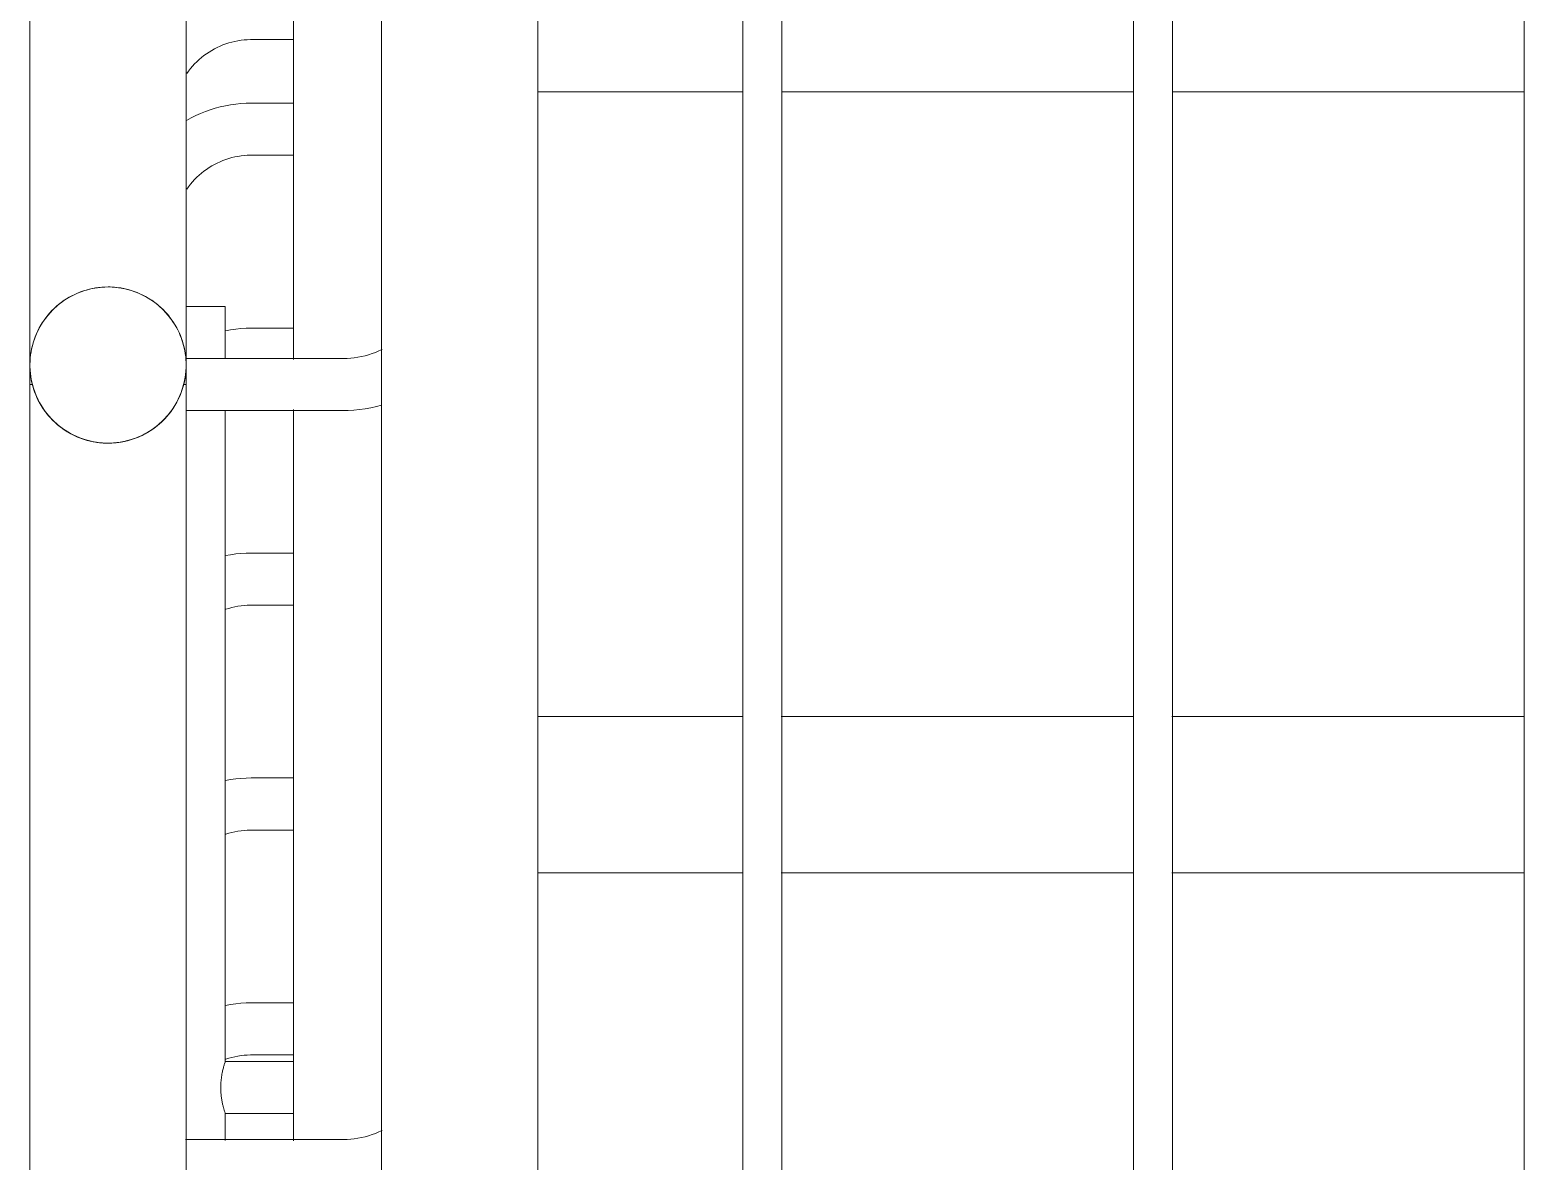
# Model space of a CAD drawing. Header units: millimetres. Extents: x -515342 to 330399, y -224905 to 507333.
# Drawn here: x 76073.7 to 76456.2, y 1643.9 to 1933.6 of the extents above; entities that cross this region are included whole.
import ezdxf

# ---------------------------------------------------------------- set-up
doc = ezdxf.new("R2010")
doc.units = ezdxf.units.MM
doc.layers.get('0').update_dxf_attribs({"lineweight": 0})
doc.layers.add('Ограждение', color=7, linetype='Continuous', lineweight=0)

# ---------------------------------------------------------------- blocks, each defined once
blk = doc.blocks.new('Ограждение - АР_Ограждение_Балясина_D40 доп поручень 700-7979680-О_АР_Эскиз_Фасад 12-1 копия 1')
at = {"layer": 'Ограждение'}
for p, q in [((-106633.33, -136.67), (-106622.5, -136.67)), ((-106650, -205), (-106640, -205)), ((-106640, -218.39), (-106640, -205)), ((-106640, -398.33), (-106640, -231.61)), ((-106622.5, -398.33), (-106640, -398.33)), ((-106640, -418.56), (-106640, -411.67)), ((-106640, -411.67), (-106622.5, -411.67)), ((-106640, -518.39), (-106640, -431.44)), ((-106640, -593.39), (-106640, -531.61)), ((-106640, -610), (-106640, -606.61))]:
    blk.add_line(p, q, dxfattribs=at)
at = {"layer": 'Ограждение', "flags": 128}
blk.add_lwpolyline([(-106649.84, -145.37), (-106649.38, -144.72), (-106648.88, -144.09), (-106648.37, -143.48), (-106647.83, -142.89), (-106647.27, -142.32), (-106646.68, -141.77), (-106646.08, -141.25), (-106645.45, -140.75), (-106644.8, -140.28), (-106644.14, -139.84), (-106643.46, -139.42), (-106642.76, -139.03), (-106642.05, -138.66), (-106641.32, -138.33), (-106640.58, -138.03), (-106639.83, -137.75), (-106639.07, -137.51), (-106638.3, -137.29), (-106637.52, -137.11), (-106636.73, -136.96), (-106635.94, -136.84), (-106635.15, -136.75), (-106634.35, -136.69), (-106633.55, -136.67), (-106633.33, -136.67)], dxfattribs=at)
at = {"layer": 'Ограждение'}
blk.add_open_spline([(-106640, -411.67), (-106640, -411.66), (-106640.1, -411.39), (-106640.4, -410.4), (-106640.66, -409.31), (-106640.86, -408.36), (-106641.01, -407.3), (-106641.11, -406.31), (-106641.14, -405.45), (-106641.14, -404.7), (-106641.12, -403.97), (-106641.05, -403.03), (-106640.9, -401.88), (-106640.66, -400.68), (-106640.41, -399.68), (-106640.11, -398.66), (-106640, -398.35), (-106640, -398.33)], degree=3, knots=[0, 0, 0, 0, 0.111111, 0.222222, 0.277778, 0.333333, 0.388889, 0.444444, 0.479167, 0.513889, 0.548611, 0.583333, 0.652778, 0.722222, 0.791667, 0.861111, 1, 1, 1, 1], dxfattribs=at)
blk = doc.blocks.new('Ограждение - АР_Ограждение_Балясина_D40 доп поручень 700-V155-О_АР_Эскиз_Фасад 12-1 копия 1')
at = {"layer": 'Ограждение', "flags": 128}
for points in [[(-106642.76, -139.03), (-106642.05, -138.66), (-106641.32, -138.33), (-106640.58, -138.03), (-106639.83, -137.75), (-106639.07, -137.51), (-106638.3, -137.29), (-106637.52, -137.11), (-106636.73, -136.96), (-106635.94, -136.84), (-106635.15, -136.75), (-106634.35, -136.69), (-106633.55, -136.67), (-106633.33, -136.67)], [(-106649.84, -145.37), (-106649.38, -144.72), (-106648.88, -144.09)]]:
    blk.add_lwpolyline(points, dxfattribs=at)
blk = doc.blocks.new('Ограждение - Ограждение-9726409-О_АР_Эскиз_Фасад 12-1 копия 1')
for name in ['Ограждение - АР_Ограждение_Балясина_D40 доп поручень 700-7979680-О_АР_Эскиз_Фасад 12-1 копия 1', 'Ограждение - АР_Ограждение_Балясина_D40 доп поручень 700-V155-О_АР_Эскиз_Фасад 12-1 копия 1']:
    blk.add_blockref(name, (0, 0))
blk = doc.blocks.new('Тип верхнего поручня - Верхний поручень_Внутренний_-9726612-О_АР_Эскиз_Фасад 12-1 копия 1')
at = {"layer": 'Ограждение'}
for p, q in [((-106530, -150), (-106507.5, -150)), ((-106497.5, -150), (-106407.5, -150)), ((-106397.5, -150), (-106307.5, -150))]:
    blk.add_line(p, q, dxfattribs=at)
at = {"layer": 'Ограждение', "flags": 128}
blk.add_lwpolyline([(-106560, -150), (-106558.68, -150), (-106557.02, -150), (-106555.31, -150), (-106553.57, -150), (-106551.78, -150), (-106549.97, -150), (-106548.12, -150), (-106546.24, -150), (-106544.34, -150), (-106542.41, -150), (-106540.46, -150), (-106538.5, -150), (-106536.52, -150), (-106534.53, -150), (-106532.54, -150), (-106530.54, -150), (-106530, -150)], dxfattribs=at)
blk = doc.blocks.new('Тип перил - Перила_Внутренний_-9726625-О_АР_Эскиз_Фасад 12-1 копия 1')
at = {"layer": 'Ограждение'}
for p, q in [((-106507.5, -310), (-106530, -310)), ((-106407.5, -310), (-106497.68, -310)), ((-106307.5, -310), (-106397.68, -310)), ((-106530, -350), (-106507.5, -350)), ((-106497.66, -350), (-106407.5, -350)), ((-106397.66, -350), (-106307.5, -350))]:
    blk.add_line(p, q, dxfattribs=at)
at = {"layer": 'Ограждение', "flags": 128}
for points in [[(-106530, -310), (-106532, -310), (-106534, -310), (-106535.99, -310), (-106537.97, -310), (-106539.93, -310), (-106541.89, -310), (-106543.82, -310), (-106545.73, -310), (-106547.61, -310), (-106549.47, -310), (-106551.3, -310), (-106553.09, -310), (-106554.84, -310), (-106556.56, -310), (-106558.23, -310), (-106559.86, -310)], [(-106560, -350), (-106558.68, -350), (-106557.02, -350), (-106555.31, -350), (-106553.57, -350), (-106551.78, -350), (-106549.97, -350), (-106548.12, -350), (-106546.24, -350), (-106544.34, -350), (-106542.41, -350), (-106540.46, -350), (-106538.5, -350), (-106536.52, -350), (-106534.53, -350), (-106532.54, -350), (-106530.54, -350), (-106530, -350)]]:
    blk.add_lwpolyline(points, dxfattribs=at)
blk = doc.blocks.new('Ограждение - АР_Ограждение_Балясина_D40 доп поручень 700-V158-О_АР_Эскиз_Фасад 12-1 копия 1')
at = {"layer": 'Ограждение'}
for p, q in [((-106638.64, -556.56), (-106639.96, -556.8)), ((-106633.33, -569.47), (-106622.5, -569.47))]:
    blk.add_line(p, q, dxfattribs=at)
at = {"layer": 'Ограждение', "flags": 128}
blk.add_lwpolyline([(-106639.83, -570.55), (-106639.07, -570.31), (-106638.3, -570.09), (-106637.52, -569.91), (-106636.73, -569.76), (-106635.94, -569.64), (-106635.15, -569.55), (-106634.35, -569.49), (-106633.55, -569.47), (-106633.33, -569.47)], dxfattribs=at)
blk = doc.blocks.new('Ограждение - АР_Ограждение_Балясина_D40 доп поручень 700-V159-О_АР_Эскиз_Фасад 12-1 копия 1')
at = {"layer": 'Ограждение'}
for p, q in [((-106622.5, -383.33), (-106633.33, -383.33)), ((-106633.33, -396.67), (-106622.5, -396.67))]:
    blk.add_line(p, q, dxfattribs=at)
at = {"layer": 'Ограждение', "flags": 128}
for points in [[(-106633.33, -383.33), (-106634.67, -383.36), (-106636, -383.44), (-106637.32, -383.57), (-106638.64, -383.76), (-106639.96, -384)], [(-106639.83, -397.75), (-106639.07, -397.51), (-106638.3, -397.29), (-106637.52, -397.11), (-106636.73, -396.96), (-106635.94, -396.84), (-106635.15, -396.75), (-106634.35, -396.69), (-106633.55, -396.67), (-106633.33, -396.67)]]:
    blk.add_lwpolyline(points, dxfattribs=at)
blk = doc.blocks.new('Ограждение - АР_Ограждение_Балясина_D40 доп поручень 700-V160-О_АР_Эскиз_Фасад 12-1 копия 1')
at = {"layer": 'Ограждение'}
for p, q in [((-106622.5, -268.13), (-106633.33, -268.13)), ((-106633.33, -281.47), (-106622.5, -281.47)), ((-106622.5, -543.13), (-106640, -543.13)), ((-106640, -556.47), (-106622.5, -556.47))]:
    blk.add_line(p, q, dxfattribs=at)
at = {"layer": 'Ограждение', "flags": 128}
for points in [[(-106633.33, -268.13), (-106634.67, -268.16), (-106636, -268.24), (-106637.32, -268.37), (-106638.64, -268.56), (-106639.96, -268.8)], [(-106639.83, -282.55), (-106639.07, -282.31), (-106638.3, -282.09), (-106637.52, -281.91), (-106636.73, -281.76), (-106635.94, -281.64), (-106635.15, -281.55), (-106634.35, -281.49), (-106633.55, -281.47), (-106633.33, -281.47)]]:
    blk.add_lwpolyline(points, dxfattribs=at)
blk = doc.blocks.new('Ограждение - АР_Ограждение_Балясина_D40 доп поручень 700-V161-О_АР_Эскиз_Фасад 12-1 копия 1')
at = {"layer": 'Ограждение'}
for p, q in [((-106622.5, -210.53), (-106633.33, -210.53)), ((-106622.5, -485.53), (-106640, -485.53)), ((-106640, -498.87), (-106622.5, -498.87))]:
    blk.add_line(p, q, dxfattribs=at)
at = {"layer": 'Ограждение', "flags": 128}
blk.add_lwpolyline([(-106633.33, -210.53), (-106634.67, -210.56), (-106636, -210.64), (-106637.32, -210.77), (-106638.64, -210.96), (-106639.96, -211.2)], dxfattribs=at)
blk = doc.blocks.new('Ограждение - АР_Ограждение_Балясина_D40 доп поручень 700-V162-О_АР_Эскиз_Фасад 12-1 копия 1')
at = {"layer": 'Ограждение'}
for p, q in [((-106622.5, -152.93), (-106633.33, -152.93)), ((-106633.33, -166.27), (-106622.5, -166.27)), ((-106640, -441.27), (-106622.5, -441.27))]:
    blk.add_line(p, q, dxfattribs=at)
at = {"layer": 'Ограждение', "flags": 128}
for points in [[(-106633.33, -152.93), (-106634.67, -152.96), (-106636, -153.04), (-106637.32, -153.17), (-106638.64, -153.36), (-106639.96, -153.6), (-106641.26, -153.89), (-106642.55, -154.23), (-106643.82, -154.63), (-106645.08, -155.07), (-106646.31, -155.56), (-106647.53, -156.11), (-106648.73, -156.7), (-106649.9, -157.34)], [(-106649.84, -174.97), (-106649.38, -174.32), (-106648.88, -173.69), (-106648.37, -173.08), (-106647.83, -172.49), (-106647.27, -171.92), (-106646.68, -171.37), (-106646.08, -170.85), (-106645.45, -170.35), (-106644.8, -169.88), (-106644.14, -169.44), (-106643.46, -169.02), (-106642.76, -168.63), (-106642.05, -168.26), (-106641.32, -167.93), (-106640.58, -167.63), (-106639.83, -167.35), (-106639.07, -167.11), (-106638.3, -166.89), (-106637.52, -166.71), (-106636.73, -166.56), (-106635.94, -166.44), (-106635.15, -166.35), (-106634.35, -166.29), (-106633.55, -166.27), (-106633.33, -166.27)]]:
    blk.add_lwpolyline(points, dxfattribs=at)
blk = doc.blocks.new('Ограждение - АР_Ограждение_Балясина_D40 доп поручень 700-V163-О_АР_Эскиз_Фасад 12-1 копия 1')
at = {"layer": 'Ограждение', "flags": 128}
for points in [[(-106642.76, -139.03), (-106642.05, -138.66), (-106641.32, -138.33), (-106640.58, -138.03), (-106639.83, -137.75), (-106639.07, -137.51), (-106638.3, -137.29), (-106637.52, -137.11), (-106636.73, -136.96), (-106635.94, -136.84), (-106635.15, -136.75), (-106634.35, -136.69), (-106633.55, -136.67), (-106633.33, -136.67)], [(-106649.84, -145.37), (-106649.38, -144.72), (-106648.88, -144.09)]]:
    blk.add_lwpolyline(points, dxfattribs=at)
blk = doc.blocks.new('Ограждение - Ограждение-9727178-О_АР_Эскиз_Фасад 12-1 копия 1')
for name, p in [('Ограждение - АР_Ограждение_Балясина_D40 доп поручень 700-V163-О_АР_Эскиз_Фасад 12-1 копия 1', (0, 0)), ('Ограждение - АР_Ограждение_Балясина_D40 доп поручень 700-V163-О_АР_Эскиз_Фасад 12-1 копия 1', (0, 0)), ('Ограждение - АР_Ограждение_Балясина_D40 доп поручень 700-V162-О_АР_Эскиз_Фасад 12-1 копия 1', (0, 0)), ('Ограждение - АР_Ограждение_Балясина_D40 доп поручень 700-V161-О_АР_Эскиз_Фасад 12-1 копия 1', (0, 0)), ('Ограждение - АР_Ограждение_Балясина_D40 доп поручень 700-V160-О_АР_Эскиз_Фасад 12-1 копия 1', (0, 0)), ('Ограждение - АР_Ограждение_Балясина_D40 доп поручень 700-V159-О_АР_Эскиз_Фасад 12-1 копия 1', (0, 57.6)), ('Ограждение - АР_Ограждение_Балясина_D40 доп поручень 700-V159-О_АР_Эскиз_Фасад 12-1 копия 1', (0, 0)), ('Ограждение - АР_Ограждение_Балясина_D40 доп поручень 700-V158-О_АР_Эскиз_Фасад 12-1 копия 1', (0, 115.2)), ('Ограждение - АР_Ограждение_Балясина_D40 доп поручень 700-V158-О_АР_Эскиз_Фасад 12-1 копия 1', (0, 57.6)), ('Ограждение - АР_Ограждение_Балясина_D40 доп поручень 700-V158-О_АР_Эскиз_Фасад 12-1 копия 1', (0, 0))]:
    blk.add_blockref(name, p)
blk = doc.blocks.new('Ограждение - АР_Ограждение_Ограничение_D40-V164-О_АР_Эскиз_Фасад 12-1 копия 1')
at = {"layer": 'Ограждение', "flags": 128}
for points in [[(-106670, -200), (-106670.8, -200.02), (-106671.6, -200.06), (-106672.39, -200.14), (-106673.19, -200.26), (-106673.97, -200.4), (-106674.75, -200.57), (-106675.53, -200.78), (-106676.29, -201.02), (-106677.05, -201.28), (-106677.79, -201.58), (-106678.52, -201.9), (-106679.24, -202.26), (-106679.94, -202.64), (-106680.62, -203.05), (-106681.29, -203.49), (-106681.94, -203.96), (-106682.58, -204.45), (-106683.19, -204.96), (-106683.78, -205.5), (-106684.35, -206.07), (-106684.89, -206.65), (-106685.41, -207.26), (-106685.91, -207.88), (-106686.38, -208.53), (-106686.83, -209.19), (-106687.25, -209.88), (-106687.64, -210.57), (-106688, -211.29), (-106688.34, -212.01), (-106688.64, -212.75), (-106688.92, -213.5), (-106689.16, -214.27), (-106689.37, -215.04), (-106689.56, -215.82), (-106689.71, -216.6), (-106689.83, -217.39), (-106689.92, -218.19), (-106689.97, -218.98), (-106690, -219.78), (-106689.99, -220.58), (-106689.95, -221.38), (-106689.88, -222.18), (-106689.78, -222.97), (-106689.64, -223.76), (-106689.48, -224.54), (-106689.28, -225.32), (-106689.05, -226.09), (-106688.79, -226.84), (-106688.5, -227.59), (-106688.19, -228.32), (-106687.84, -229.04), (-106687.46, -229.75), (-106687.06, -230.44), (-106686.63, -231.11), (-106686.17, -231.77), (-106685.69, -232.41), (-106685.18, -233.02), (-106684.64, -233.62), (-106684.09, -234.2), (-106683.51, -234.75), (-106682.91, -235.28), (-106682.29, -235.78), (-106681.65, -236.26), (-106680.99, -236.71), (-106680.31, -237.14), (-106679.62, -237.54), (-106678.91, -237.91), (-106678.18, -238.25), (-106677.45, -238.56), (-106676.7, -238.84), (-106675.94, -239.1), (-106675.17, -239.32), (-106674.4, -239.51), (-106673.61, -239.67), (-106672.82, -239.8), (-106672.03, -239.9), (-106671.23, -239.96), (-106670.43, -240), (-106670, -240)], [(-106670, -240), (-106669.2, -239.98), (-106668.4, -239.94), (-106667.61, -239.86), (-106666.81, -239.74), (-106666.03, -239.6), (-106665.25, -239.43), (-106664.47, -239.22), (-106663.71, -238.98), (-106662.95, -238.72), (-106662.21, -238.42), (-106661.48, -238.1), (-106660.76, -237.74), (-106660.06, -237.36), (-106659.38, -236.95), (-106658.71, -236.51), (-106658.06, -236.04), (-106657.42, -235.55), (-106656.81, -235.04), (-106656.22, -234.5), (-106655.65, -233.93), (-106655.11, -233.35), (-106654.59, -232.74), (-106654.09, -232.12), (-106653.62, -231.47), (-106653.17, -230.81), (-106652.75, -230.12), (-106652.36, -229.43), (-106652, -228.71), (-106651.66, -227.99), (-106651.36, -227.25), (-106651.08, -226.5), (-106650.84, -225.73), (-106650.63, -224.96), (-106650.44, -224.18), (-106650.29, -223.4), (-106650.17, -222.61), (-106650.08, -221.81), (-106650.03, -221.02), (-106650, -220.22), (-106650.01, -219.42), (-106650.05, -218.62), (-106650.12, -217.82), (-106650.22, -217.03), (-106650.36, -216.24), (-106650.52, -215.46), (-106650.72, -214.68), (-106650.95, -213.91), (-106651.21, -213.16), (-106651.5, -212.41), (-106651.81, -211.68), (-106652.16, -210.96), (-106652.54, -210.25), (-106652.94, -209.56), (-106653.37, -208.89), (-106653.83, -208.23), (-106654.31, -207.59), (-106654.82, -206.98), (-106655.36, -206.38), (-106655.91, -205.8), (-106656.49, -205.25), (-106657.09, -204.72), (-106657.71, -204.22), (-106658.35, -203.74), (-106659.01, -203.29), (-106659.69, -202.86), (-106660.38, -202.46), (-106661.09, -202.09), (-106661.82, -201.75), (-106662.55, -201.44), (-106663.3, -201.16), (-106664.06, -200.9), (-106664.83, -200.68), (-106665.6, -200.49), (-106666.39, -200.33), (-106667.18, -200.2), (-106667.97, -200.1), (-106668.77, -200.04), (-106669.57, -200), (-106670, -200)]]:
    blk.add_lwpolyline(points, dxfattribs=at)
at = {"layer": 'Ограждение'}
for start, end in [(90, 99.3129), (77.5668, 90), (132.8542, 139.4056), (36.708, 52.2145), (175.131, 184.1833), (355.131, 4.1833), (216.708, 232.2145), (311.2241, 318.844), (257.5668, 270), (270, 280.5516)]:
    blk.add_arc((-106670, -220), 20, start, end, dxfattribs=at)
blk = doc.blocks.new('Ограждение - АР_Ограждение_Балясина_10-V178-О_АР_Эскиз_Фасад 12-1 копия 1')
at = {"layer": 'Ограждение'}
blk.add_line((-106307.5, 10), (-106307.5, -610), dxfattribs=at)
blk = doc.blocks.new('Ограждение - АР_Ограждение_Балясина_10-V179-О_АР_Эскиз_Фасад 12-1 копия 1')
at = {"layer": 'Ограждение'}
for p, q in [((-106407.5, 10), (-106407.5, -610)), ((-106397.5, -610), (-106397.5, 10))]:
    blk.add_line(p, q, dxfattribs=at)
blk = doc.blocks.new('Ограждение - АР_Ограждение_Балясина_10-V180-О_АР_Эскиз_Фасад 12-1 копия 1')
at = {"layer": 'Ограждение'}
for p, q in [((-106507.5, 10), (-106507.5, -610)), ((-106497.5, -610), (-106497.5, 10))]:
    blk.add_line(p, q, dxfattribs=at)
blk = doc.blocks.new('Ограждение - АР_Ограждение_Балясина_D40 доп поручень 700_900-V181-О_АР_Эскиз_Фасад 12-1 копия 1')
at = {"layer": 'Ограждение'}
for p, q in [((-106622.5, -131.3), (-106622.5, -218.62)), ((-106622.5, -231.38), (-106622.5, -418.7))]:
    blk.add_line(p, q, dxfattribs=at)
blk = doc.blocks.new('Ограждение - АР_Ограждение_Балясина_D40 доп поручень 700_900-V185-О_АР_Эскиз_Фасад 12-1 копия 1')
at = {"layer": 'Ограждение'}
for p, q in [((-106610, -218.33), (-106650, -218.33)), ((-106650, -231.67), (-106610, -231.67)), ((-106610, -418.33), (-106650.19, -418.33))]:
    blk.add_line(p, q, dxfattribs=at)
at = {"layer": 'Ограждение', "flags": 128}
for points in [[(-106599.83, -216), (-106600.68, -216.39), (-106601.54, -216.75), (-106602.42, -217.07), (-106603.31, -217.35), (-106604.21, -217.6), (-106605.12, -217.82), (-106606.03, -217.99), (-106606.96, -218.13), (-106607.88, -218.24), (-106608.82, -218.3), (-106609.75, -218.33), (-106610, -218.33)], [(-106610, -231.67), (-106608.53, -231.64), (-106607.07, -231.55), (-106605.61, -231.4), (-106604.16, -231.2), (-106602.72, -230.94), (-106601.28, -230.62), (-106600, -230.27)], [(-106599.83, -416), (-106600.68, -416.39), (-106601.54, -416.75), (-106602.42, -417.07), (-106603.31, -417.35), (-106604.21, -417.6), (-106605.12, -417.82), (-106606.03, -417.99), (-106606.96, -418.13), (-106607.88, -418.24), (-106608.82, -418.3), (-106609.75, -418.33), (-106610, -418.33)]]:
    blk.add_lwpolyline(points, dxfattribs=at)
blk = doc.blocks.new('Ограждение - АР_Ограждение_Балясина_D40 доп поручень 700_900-V186-О_АР_Эскиз_Фасад 12-1 копия 1')
at = {"layer": 'Ограждение'}
for p, q in [((-106690, -150), (-106690, -157.36)), ((-106650, -157.36), (-106650, -150)), ((-106690, -207.33), (-106690, -225)), ((-106650, -225), (-106650, -207.33))]:
    blk.add_line(p, q, dxfattribs=at)
blk = doc.blocks.new('Ограждение - АР_Ограждение_Балясина_D40 доп поручень 700_900-V187-О_АР_Эскиз_Фасад 12-1 копия 1')
at = {"layer": 'Ограждение'}
for p, q in [((-106690, -225), (-106690, -1450)), ((-106690, -225), (-106689.32, -225)), ((-106650.68, -225), (-106650, -225)), ((-106650, -593.33), (-106650, -225))]:
    blk.add_line(p, q, dxfattribs=at)
blk = doc.blocks.new('Ограждение - Ограждение-9728431-О_АР_Эскиз_Фасад 12-1 копия 1')
for name in ['Ограждение - АР_Ограждение_Балясина_D40 доп поручень 700_900-V181-О_АР_Эскиз_Фасад 12-1 копия 1', 'Ограждение - АР_Ограждение_Балясина_10-V180-О_АР_Эскиз_Фасад 12-1 копия 1', 'Ограждение - АР_Ограждение_Балясина_10-V179-О_АР_Эскиз_Фасад 12-1 копия 1', 'Ограждение - АР_Ограждение_Балясина_10-V178-О_АР_Эскиз_Фасад 12-1 копия 1', 'Ограждение - АР_Ограждение_Балясина_D40 доп поручень 700_900-V185-О_АР_Эскиз_Фасад 12-1 копия 1', 'Ограждение - АР_Ограждение_Балясина_D40 доп поручень 700_900-V186-О_АР_Эскиз_Фасад 12-1 копия 1', 'Ограждение - АР_Ограждение_Балясина_D40 доп поручень 700_900-V187-О_АР_Эскиз_Фасад 12-1 копия 1']:
    blk.add_blockref(name, (0, 0))
blk = doc.blocks.new('Тип верхнего поручня - АР_Ограждение_Ограничение_D40-V188-О_АР_Эскиз_Фасад 12-1 копия 1')
at = {"layer": 'Ограждение', "flags": 128}
for points in [[(-106670, -200), (-106670.8, -200.02), (-106671.6, -200.06), (-106672.39, -200.14), (-106673.19, -200.26), (-106673.97, -200.4), (-106674.75, -200.57), (-106675.53, -200.78), (-106676.29, -201.02), (-106677.05, -201.28), (-106677.79, -201.58), (-106678.52, -201.9), (-106679.24, -202.26), (-106679.94, -202.64), (-106680.62, -203.05), (-106681.29, -203.49), (-106681.94, -203.96), (-106682.58, -204.45), (-106683.19, -204.96), (-106683.78, -205.5), (-106684.35, -206.07), (-106684.89, -206.65), (-106685.41, -207.26), (-106685.91, -207.88), (-106686.38, -208.53), (-106686.83, -209.19), (-106687.25, -209.88), (-106687.64, -210.57), (-106688, -211.29), (-106688.34, -212.01), (-106688.64, -212.75), (-106688.92, -213.5), (-106689.16, -214.27), (-106689.37, -215.04), (-106689.56, -215.82), (-106689.71, -216.6), (-106689.83, -217.39), (-106689.92, -218.19), (-106689.97, -218.98), (-106690, -219.78), (-106689.99, -220.58), (-106689.95, -221.38), (-106689.88, -222.18), (-106689.78, -222.97), (-106689.64, -223.76), (-106689.48, -224.54), (-106689.28, -225.32), (-106689.05, -226.09), (-106688.79, -226.84), (-106688.5, -227.59), (-106688.19, -228.32), (-106687.84, -229.04), (-106687.46, -229.75), (-106687.06, -230.44), (-106686.63, -231.11), (-106686.17, -231.77), (-106685.69, -232.41), (-106685.18, -233.02), (-106684.64, -233.62), (-106684.09, -234.2), (-106683.51, -234.75), (-106682.91, -235.28), (-106682.29, -235.78), (-106681.65, -236.26), (-106680.99, -236.71), (-106680.31, -237.14), (-106679.62, -237.54), (-106678.91, -237.91), (-106678.18, -238.25), (-106677.45, -238.56), (-106676.7, -238.84), (-106675.94, -239.1), (-106675.17, -239.32), (-106674.4, -239.51), (-106673.61, -239.67), (-106672.82, -239.8), (-106672.03, -239.9), (-106671.23, -239.96), (-106670.43, -240), (-106670, -240)], [(-106670, -240), (-106669.2, -239.98), (-106668.4, -239.94), (-106667.61, -239.86), (-106666.81, -239.74), (-106666.03, -239.6), (-106665.25, -239.43), (-106664.47, -239.22), (-106663.71, -238.98), (-106662.95, -238.72), (-106662.21, -238.42), (-106661.48, -238.1), (-106660.76, -237.74), (-106660.06, -237.36), (-106659.38, -236.95), (-106658.71, -236.51), (-106658.06, -236.04), (-106657.42, -235.55), (-106656.81, -235.04), (-106656.22, -234.5), (-106655.65, -233.93), (-106655.11, -233.35), (-106654.59, -232.74), (-106654.09, -232.12), (-106653.62, -231.47), (-106653.17, -230.81), (-106652.75, -230.12), (-106652.36, -229.43), (-106652, -228.71), (-106651.66, -227.99), (-106651.36, -227.25), (-106651.08, -226.5), (-106650.84, -225.73), (-106650.63, -224.96), (-106650.44, -224.18), (-106650.29, -223.4), (-106650.17, -222.61), (-106650.08, -221.81), (-106650.03, -221.02), (-106650, -220.22), (-106650.01, -219.42), (-106650.05, -218.62), (-106650.12, -217.82), (-106650.22, -217.03), (-106650.36, -216.24), (-106650.52, -215.46), (-106650.72, -214.68), (-106650.95, -213.91), (-106651.21, -213.16), (-106651.5, -212.41), (-106651.81, -211.68), (-106652.16, -210.96), (-106652.54, -210.25), (-106652.94, -209.56), (-106653.37, -208.89), (-106653.83, -208.23), (-106654.31, -207.59), (-106654.82, -206.98), (-106655.36, -206.38), (-106655.91, -205.8), (-106656.49, -205.25), (-106657.09, -204.72), (-106657.71, -204.22), (-106658.35, -203.74), (-106659.01, -203.29), (-106659.69, -202.86), (-106660.38, -202.46), (-106661.09, -202.09), (-106661.82, -201.75), (-106662.55, -201.44), (-106663.3, -201.16), (-106664.06, -200.9), (-106664.83, -200.68), (-106665.6, -200.49), (-106666.39, -200.33), (-106667.18, -200.2), (-106667.97, -200.1), (-106668.77, -200.04), (-106669.57, -200), (-106670, -200)]]:
    blk.add_lwpolyline(points, dxfattribs=at)
at = {"layer": 'Ограждение'}
for start, end in [(90, 99.3129), (77.5668, 90), (132.8542, 139.4056), (36.708, 52.2145), (175.131, 184.1833), (355.131, 4.1833), (216.708, 232.2145), (311.2241, 318.844), (257.5668, 270), (270, 280.5516)]:
    blk.add_arc((-106670, -220), 20, start, end, dxfattribs=at)
blk = doc.blocks.new('Тип верхнего поручня - Верхний поручень_Внутренний_-9728835-О_АР_Эскиз_Фасад 12-1 копия 1')
at = {"layer": 'Ограждение'}
for p, q in [((-106690, 521.55), (-106690, -207.33)), ((-106650, -207.33), (-106650, 521.55))]:
    blk.add_line(p, q, dxfattribs=at)
at = {"layer": 'Ограждение', "flags": 128}
for points in [[(-106690, -220), (-106690, -219.9), (-106690, -219.62), (-106690, -219.14), (-106690, -218.47), (-106690, -217.61), (-106690, -216.56), (-106690, -215.33), (-106690, -213.91), (-106690, -212.31), (-106690, -210.53), (-106690, -208.57), (-106690, -207.33)], [(-106650, -207.33), (-106650, -209.39), (-106650, -211.28), (-106650, -212.98), (-106650, -214.51), (-106650, -215.85), (-106650, -217.01), (-106650, -217.98), (-106650, -218.76), (-106650, -219.36), (-106650, -219.76), (-106650, -219.97), (-106650, -220)], [(-106650, -220), (-106650.02, -220.8), (-106650.06, -221.6), (-106650.14, -222.39), (-106650.26, -223.19), (-106650.4, -223.97), (-106650.57, -224.75), (-106650.78, -225.53), (-106651.02, -226.29), (-106651.28, -227.05), (-106651.58, -227.79), (-106651.9, -228.52), (-106652.26, -229.24), (-106652.64, -229.94), (-106653.05, -230.62), (-106653.49, -231.29), (-106653.96, -231.94), (-106654.45, -232.58), (-106654.96, -233.19), (-106655.5, -233.78), (-106656.07, -234.35), (-106656.65, -234.89), (-106657.26, -235.41), (-106657.88, -235.91), (-106658.53, -236.38), (-106659.19, -236.83), (-106659.88, -237.25), (-106660.57, -237.64), (-106661.29, -238), (-106662.01, -238.34), (-106662.75, -238.64), (-106663.5, -238.92), (-106664.27, -239.16), (-106665.04, -239.37), (-106665.82, -239.56), (-106666.6, -239.71), (-106667.39, -239.83), (-106668.19, -239.92), (-106668.98, -239.97), (-106669.78, -240), (-106670.58, -239.99), (-106671.38, -239.95), (-106672.18, -239.88), (-106672.97, -239.78), (-106673.76, -239.64), (-106674.54, -239.48), (-106675.32, -239.28), (-106676.09, -239.05), (-106676.84, -238.79), (-106677.59, -238.5), (-106678.32, -238.19), (-106679.04, -237.84), (-106679.75, -237.46), (-106680.44, -237.06), (-106681.11, -236.63), (-106681.77, -236.17), (-106682.41, -235.69), (-106683.02, -235.18), (-106683.62, -234.64), (-106684.2, -234.09), (-106684.75, -233.51), (-106685.28, -232.91), (-106685.78, -232.29), (-106686.26, -231.65), (-106686.71, -230.99), (-106687.14, -230.31), (-106687.54, -229.62), (-106687.91, -228.91), (-106688.25, -228.18), (-106688.56, -227.45), (-106688.84, -226.7), (-106689.1, -225.94), (-106689.32, -225.17), (-106689.51, -224.4), (-106689.67, -223.61), (-106689.8, -222.82), (-106689.9, -222.03), (-106689.96, -221.23), (-106690, -220.43), (-106690, -220)]]:
    blk.add_lwpolyline(points, dxfattribs=at)
at = {"layer": 'Ограждение'}
for start, end in [(360, 180), (180, 360)]:
    blk.add_arc((-106670, -220), 20, start, end, dxfattribs=at)
blk = doc.blocks.new('Тип перил - Перила_Внутренний_-9728852-О_АР_Эскиз_Фасад 12-1 копия 1')
at = {"layer": 'Ограждение'}
for p, q in [((-106600, 226.83), (-106600, -512.61)), ((-106560, -512.61), (-106560, 226.83))]:
    blk.add_line(p, q, dxfattribs=at)
blk = doc.blocks.new('СД_Люблино_Фасады_rvt-1-О_АР_Эскиз_Фасад 12-1 копия 1')
at = {"layer": 'Ограждение', "lineweight": 9}
for name in ['Тип верхнего поручня - Верхний поручень_Внутренний_-9728835-О_АР_Эскиз_Фасад 12-1 копия 1', 'Ограждение - Ограждение-9728431-О_АР_Эскиз_Фасад 12-1 копия 1', 'Тип перил - Перила_Внутренний_-9728852-О_АР_Эскиз_Фасад 12-1 копия 1', 'Тип верхнего поручня - Верхний поручень_Внутренний_-9726612-О_АР_Эскиз_Фасад 12-1 копия 1', 'Ограждение - Ограждение-9726409-О_АР_Эскиз_Фасад 12-1 копия 1', 'Ограждение - Ограждение-9727178-О_АР_Эскиз_Фасад 12-1 копия 1', 'Ограждение - АР_Ограждение_Ограничение_D40-V164-О_АР_Эскиз_Фасад 12-1 копия 1', 'Тип верхнего поручня - АР_Ограждение_Ограничение_D40-V188-О_АР_Эскиз_Фасад 12-1 копия 1', 'Тип перил - Перила_Внутренний_-9726625-О_АР_Эскиз_Фасад 12-1 копия 1']:
    blk.add_blockref(name, (0, 0), dxfattribs=at)

msp = doc.modelspace()

# ---------------------------------------------------------------- block references
msp.add_blockref('СД_Люблино_Фасады_rvt-1-О_АР_Эскиз_Фасад 12-1 копия 1', (182763.6864, 2067.7355))

doc.saveas('drawing.dxf')
